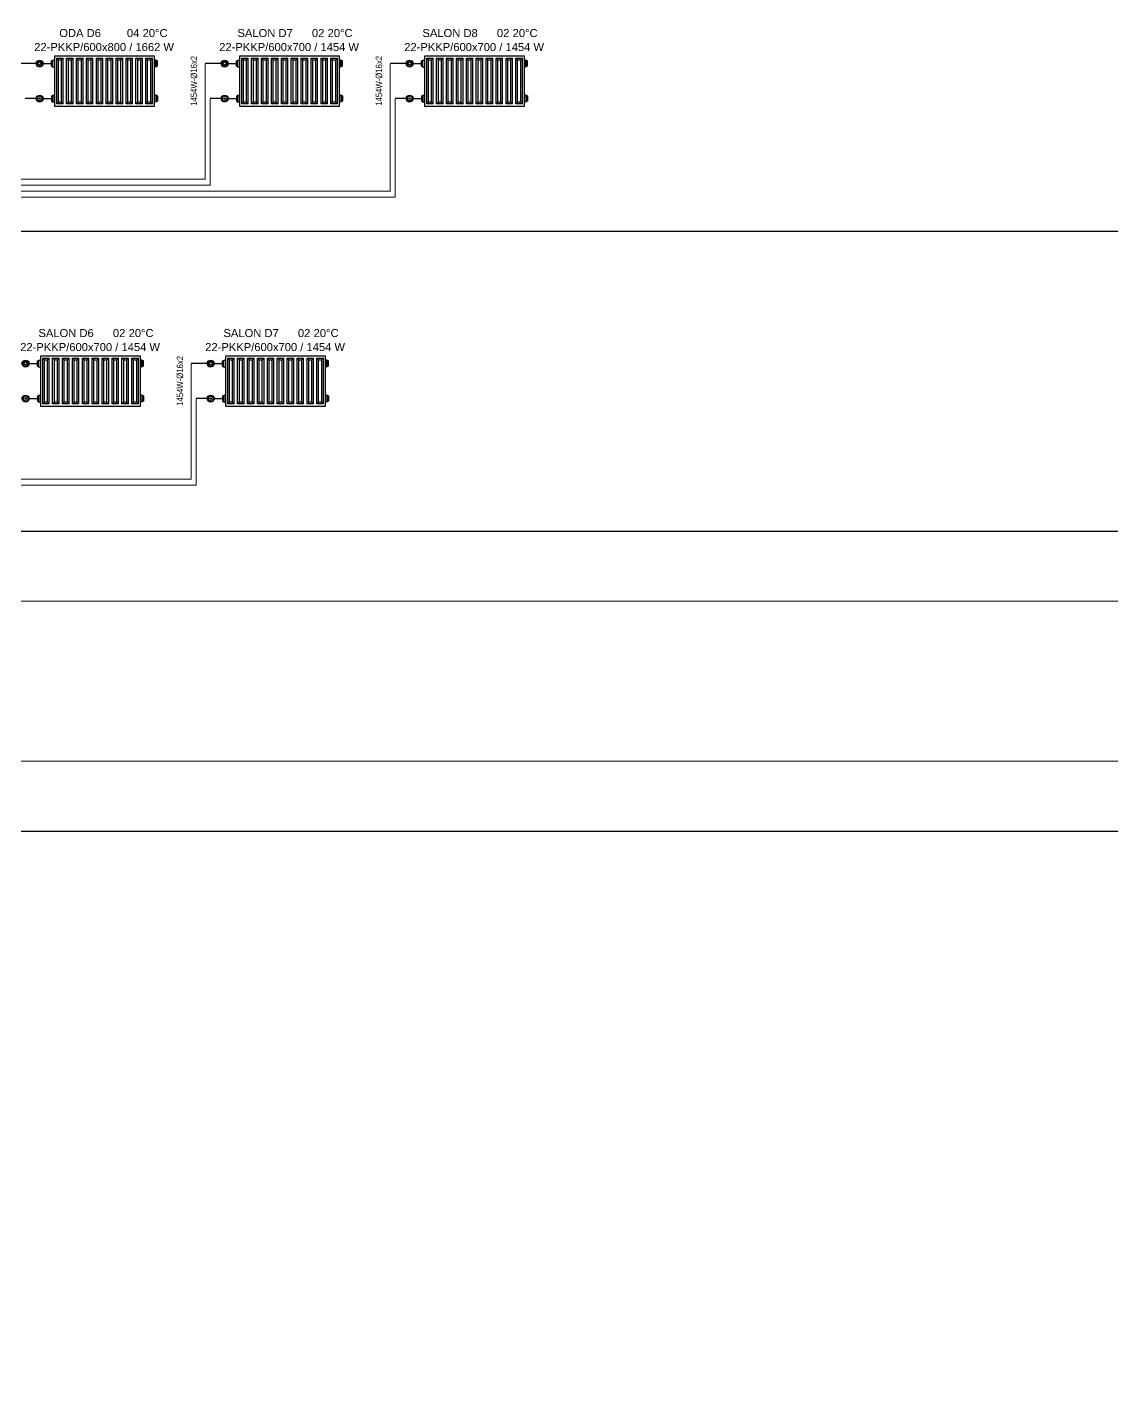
# Model space of a CAD drawing. Header units: centimetres. Extents: x -797 to 10101, y -12981 to 1521.
# Drawn here: x 3788 to 4873, y -4748 to -3396 of the extents above; entities that cross this region are included whole.
import ezdxf
from ezdxf.enums import TextEntityAlignment as Align

# ---------------------------------------------------------------- set-up
doc = ezdxf.new("R2010")
doc.units = ezdxf.units.CM
doc.linetypes.add('DASHED', pattern=[1.524, 1.27, -0.254])
doc.linetypes.add('ISITMA DONUS HATTI', pattern=[1.66, 1.57, -0.02, -0.07])
for name, color, linetype in [('MTY-ISITMA-DONUS-BORU', 30, 'ISITMA DONUS HATTI'), ('MTY-ISITMA-GIDIS-BORU', 10, 'Continuous'), ('MTY-RADYATÖR', 2, 'Continuous'), ('ROTAS-ISITMA-CAP', 41, 'Continuous'), ('ROTAS-ISITMA-DONUS', 30, 'DASHED'), ('ROTAS-ISITMA-GIDIS', 10, 'Continuous'), ('ROTAS-KAT-BANDI', 8, 'Continuous'), ('ROTAS-MASKE', 7, 'Continuous'), ('ROTAS-RADYATOR', 2, 'Continuous')]:
    doc.layers.add(name, color=color, linetype=linetype)
doc.styles.add('MTYCAPLT', font='arial.ttf', dxfattribs={"width": 0.65, "height": 1})
doc.styles.add('ROTAS', font='arial.ttf')

# ---------------------------------------------------------------- blocks, each defined once
blk = doc.blocks.new('MTY-RADYATOR KOLON')
at = {"layer": 'MTY-ISITMA-DONUS-BORU'}
for p, q in [((11, 22.5), (0, 22.5)), ((17.9, 22.5), (26.3, 22.5))]:
    blk.add_line(p, q, dxfattribs=at)
at = {"layer": 'MTY-ISITMA-GIDIS-BORU'}
for p, q in [((11, 57.5), (-5, 57.5)), ((17.9, 57.5), (26.3, 57.5))]:
    blk.add_line(p, q, dxfattribs=at)
at = {"layer": 'MTY-RADYATÖR', "color": 15}
for p, q in [((11.7, 57.5), (12.5, 57.5)), ((12.3, 58.4), (11.9, 58.5)), ((12.3, 56.6), (11.9, 56.5)), ((12.8, 59.1), (12.5, 59.4)), ((12.8, 55.9), (12.5, 55.6)), ((13.4, 60), (13.6, 59.6)), ((13.4, 55), (13.6, 55.4)), ((14.5, 60.2), (14.5, 59.4)), ((14.5, 54.8), (14.5, 55.6)), ((15.5, 60), (15.3, 59.6)), ((15.5, 55), (15.3, 55.4)), ((16.1, 59.1), (16.4, 59.4)), ((16.1, 55.9), (16.4, 55.6)), ((17.2, 57.5), (16.4, 57.5)), ((16.6, 58.4), (17, 58.5)), ((16.6, 56.6), (17, 56.5)), ((26.3, 60.2), (27.2, 60.2)), ((26.3, 58.8), (26.3, 60.2)), ((26.3, 58.8), (27.2, 58.8)), ((26.3, 56.2), (26.3, 58.8)), ((26.3, 56.2), (27.2, 56.2)), ((26.3, 54.8), (26.3, 56.2)), ((26.3, 54.8), (27.2, 54.8)), ((27.2, 60.2), (27.2, 60.7)), ((27.2, 60.7), (27.8, 60.7)), ((27.2, 58.8), (27.2, 60.2)), ((27.2, 56.2), (27.2, 58.8)), ((27.2, 54.8), (27.2, 56.2)), ((27.2, 54.3), (27.2, 54.8)), ((27.2, 54.3), (27.8, 54.3)), ((27.8, 60.9), (28.8, 61)), ((27.8, 60.7), (27.8, 60.9)), ((27.8, 54.3), (27.8, 60.7)), ((27.8, 54.1), (27.8, 54.3)), ((31.6, 17.2), (31.6, 63)), ((31.6, 63), (38.2, 63)), ((33.4, 61.3), (31.6, 63)), ((33.4, 19), (33.4, 61.3)), ((33.4, 61.3), (36.5, 61.3)), ((36.5, 61.3), (38.2, 63)), ((36.5, 19), (36.5, 61.3)), ((38.2, 17.2), (38.2, 63)), ((41.5, 17.2), (41.5, 63)), ((43.3, 61.3), (41.5, 63)), ((41.5, 63), (48.1, 63)), ((43.3, 19), (43.3, 61.3)), ((43.3, 61.3), (46.4, 61.3)), ((46.4, 61.3), (48.1, 63)), ((46.4, 19), (46.4, 61.3)), ((48.1, 17.2), (48.1, 63)), ((51.5, 17.2), (51.5, 63)), ((53.2, 61.3), (51.5, 63)), ((51.5, 63), (58, 63)), ((53.2, 19), (53.2, 61.3)), ((53.2, 61.3), (56.3, 61.3)), ((56.3, 61.3), (58, 63)), ((56.3, 19), (56.3, 61.3)), ((58, 17.2), (58, 63)), ((61.4, 17.2), (61.4, 63)), ((61.4, 63), (67.9, 63)), ((63.1, 61.3), (61.4, 63)), ((63.1, 19), (63.1, 61.3)), ((63.1, 61.3), (66.2, 61.3)), ((66.2, 61.3), (67.9, 63)), ((66.2, 19), (66.2, 61.3)), ((67.9, 17.2), (67.9, 63)), ((71.3, 17.2), (71.3, 63)), ((71.3, 63), (77.8, 63)), ((73, 61.3), (71.3, 63)), ((73, 19), (73, 61.3)), ((73, 61.3), (76.1, 61.3)), ((76.1, 61.3), (77.8, 63)), ((76.1, 19), (76.1, 61.3)), ((77.8, 17.2), (77.8, 63)), ((81.2, 17.2), (81.2, 63)), ((81.2, 63), (87.7, 63)), ((82.9, 61.3), (81.2, 63)), ((82.9, 19), (82.9, 61.3)), ((82.9, 61.3), (86, 61.3)), ((86, 61.3), (87.7, 63)), ((86, 19), (86, 61.3)), ((87.7, 17.2), (87.7, 63)), ((91.1, 17.2), (91.1, 63)), ((91.1, 63), (97.6, 63)), ((92.8, 61.3), (91.1, 63)), ((92.8, 19), (92.8, 61.3)), ((92.8, 61.3), (95.9, 61.3)), ((95.9, 61.3), (97.6, 63)), ((95.9, 19), (95.9, 61.3)), ((97.6, 17.2), (97.6, 63)), ((101, 17.2), (101, 63)), ((101, 63), (107.5, 63)), ((102.7, 61.3), (101, 63)), ((102.7, 19), (102.7, 61.3)), ((102.7, 61.3), (105.8, 61.3)), ((105.8, 61.3), (107.5, 63)), ((105.8, 19), (105.8, 61.3)), ((107.5, 17.2), (107.5, 63)), ((110.9, 17.2), (110.9, 63)), ((110.9, 63), (117.4, 63)), ((112.6, 61.3), (110.9, 63)), ((112.6, 19), (112.6, 61.3)), ((112.6, 61.3), (115.7, 61.3)), ((115.7, 61.3), (117.4, 63)), ((115.7, 19), (115.7, 61.3)), ((117.4, 17.2), (117.4, 63)), ((120.8, 17.2), (120.8, 63)), ((120.8, 63), (127.3, 63)), ((122.5, 61.3), (120.8, 63)), ((122.5, 19), (122.5, 61.3)), ((122.5, 61.3), (125.6, 61.3)), ((125.6, 61.3), (127.3, 63)), ((125.6, 19), (125.6, 61.3)), ((127.3, 17.2), (127.3, 63)), ((130.8, 60.9), (129.8, 61)), ((130.8, 60.7), (130.8, 60.9)), ((130.8, 54.3), (130.8, 60.7)), ((131.4, 60.7), (130.8, 60.7)), ((131.4, 54.3), (130.8, 54.3)), ((130.8, 54.1), (130.8, 54.3)), ((131.4, 60.2), (131.4, 60.7)), ((132.3, 60.2), (131.4, 60.2)), ((131.4, 58.8), (131.4, 60.2)), ((132.3, 58.8), (131.4, 58.8)), ((131.4, 56.2), (131.4, 58.8)), ((132.3, 56.2), (131.4, 56.2)), ((131.4, 54.8), (131.4, 56.2)), ((132.3, 54.8), (131.4, 54.8)), ((131.4, 54.3), (131.4, 54.8)), ((132.3, 58.8), (132.3, 60.2)), ((132.3, 56.2), (132.3, 58.8)), ((132.3, 54.8), (132.3, 56.2)), ((27.8, 54.1), (28.8, 54)), ((130.8, 54.1), (129.8, 54)), ((15.2, 22.5), (13.8, 22.5)), ((26.3, 25.2), (27.2, 25.2)), ((26.3, 25.2), (26.3, 23.8)), ((26.3, 23.8), (27.2, 23.8)), ((26.3, 23.8), (26.3, 21.2)), ((26.3, 21.2), (27.2, 21.2)), ((26.3, 21.2), (26.3, 19.8)), ((26.3, 19.8), (27.2, 19.8)), ((27.2, 25.7), (27.8, 25.7)), ((27.2, 25.7), (27.2, 25.2)), ((27.2, 25.2), (27.2, 23.8)), ((27.2, 23.8), (27.2, 21.2)), ((27.2, 21.2), (27.2, 19.8)), ((27.2, 19.8), (27.2, 19.3)), ((27.2, 19.3), (27.8, 19.3)), ((27.8, 25.9), (28.8, 26)), ((27.8, 25.9), (27.8, 25.7)), ((27.8, 25.7), (27.8, 19.3)), ((27.8, 19.3), (27.8, 19.1)), ((27.8, 19.1), (28.8, 19)), ((33.4, 19), (31.6, 17.2)), ((38.2, 17.2), (31.6, 17.2)), ((36.5, 19), (33.4, 19)), ((36.5, 19), (38.2, 17.2)), ((43.3, 19), (41.5, 17.2)), ((48.1, 17.2), (41.5, 17.2)), ((46.4, 19), (43.3, 19)), ((46.4, 19), (48.1, 17.2)), ((53.2, 19), (51.5, 17.2)), ((58, 17.2), (51.5, 17.2)), ((56.3, 19), (53.2, 19)), ((56.3, 19), (58, 17.2)), ((63.1, 19), (61.4, 17.2)), ((67.9, 17.2), (61.4, 17.2)), ((66.2, 19), (63.1, 19)), ((66.2, 19), (67.9, 17.2)), ((73, 19), (71.3, 17.2)), ((77.8, 17.2), (71.3, 17.2)), ((76.1, 19), (73, 19)), ((76.1, 19), (77.8, 17.2)), ((82.9, 19), (81.2, 17.2)), ((87.7, 17.2), (81.2, 17.2)), ((86, 19), (82.9, 19)), ((86, 19), (87.7, 17.2)), ((92.8, 19), (91.1, 17.2)), ((97.6, 17.2), (91.1, 17.2)), ((95.9, 19), (92.8, 19)), ((95.9, 19), (97.6, 17.2)), ((102.7, 19), (101, 17.2)), ((107.5, 17.2), (101, 17.2)), ((105.8, 19), (102.7, 19)), ((105.8, 19), (107.5, 17.2)), ((112.6, 19), (110.9, 17.2)), ((117.4, 17.2), (110.9, 17.2)), ((115.7, 19), (112.6, 19)), ((115.7, 19), (117.4, 17.2)), ((122.5, 19), (120.8, 17.2)), ((127.3, 17.2), (120.8, 17.2)), ((125.6, 19), (122.5, 19)), ((125.6, 19), (127.3, 17.2)), ((130.8, 25.9), (129.8, 26)), ((130.8, 19.1), (129.8, 19)), ((130.8, 25.9), (130.8, 25.7)), ((130.8, 25.7), (130.8, 19.3)), ((131.4, 25.7), (130.8, 25.7)), ((130.8, 19.3), (130.8, 19.1)), ((131.4, 19.3), (130.8, 19.3)), ((131.4, 25.7), (131.4, 25.2)), ((132.3, 25.2), (131.4, 25.2)), ((131.4, 25.2), (131.4, 23.8)), ((132.3, 23.8), (131.4, 23.8)), ((131.4, 23.8), (131.4, 21.2)), ((132.3, 21.2), (131.4, 21.2)), ((131.4, 21.2), (131.4, 19.8)), ((132.3, 19.8), (131.4, 19.8)), ((131.4, 19.8), (131.4, 19.3)), ((132.3, 25.2), (132.3, 23.8)), ((132.3, 23.8), (132.3, 21.2)), ((132.3, 21.2), (132.3, 19.8))]:
    blk.add_line(p, q, dxfattribs=at)
blk.add_lwpolyline([(129.3, 65), (29.3, 65), (29.3, 15), (129.3, 15)], close=True, dxfattribs=at)
for centre, radius in [((14.5, 57.5), 3.45), ((14.5, 57.5), 2.72), ((14.5, 57.5), 1.41), ((14.5, 22.5), 3.45), ((14.5, 22.5), 0.697)]:
    blk.add_circle(centre, radius, dxfattribs=at)
for centre, radius, start, end in [((28.7, 61.6), 0.575, 274, 350), ((129.8, 61.6), 0.575, 190, 266), ((28.7, 53.4), 0.575, 10, 86), ((129.8, 53.4), 0.575, 94, 170), ((12.6, 23.9), 0.622, 108, 180), ((10.3, 22.5), 2.15, 320.2532, 39.7468), ((12.6, 21.1), 0.622, 180, 252), ((12.5, 28.5), 4.01, 267.9571, 308.0429), ((13.1, 18.2), 2.44, 37.6114, 106.3886), ((15.2, 24.7), 0.622, 36, 108), ((15.2, 20.3), 0.622, 252, 324), ((18.5, 25.4), 2.8, 186.5365, 245.4635), ((18.3, 19.7), 2.6, 112.1116, 175.8884), ((16.8, 22.5), 0.622, 324, 36), ((28.7, 26.6), 0.575, 274, 350), ((28.7, 18.4), 0.575, 10, 86), ((129.8, 26.6), 0.575, 190, 266), ((129.8, 18.4), 0.575, 94, 170)]:
    blk.add_arc(centre, radius, start, end, dxfattribs=at)
at = {"layer": 'MTY-RADYATÖR', "color": 2, "style": 'MTYCAPLT', "width": 0.65}
for tag, p, height in [('MAHAL_001', (63.5, 86), 10), ('RAD_001', (69.6, 72.5), 10), ('NO_001', (33.9, 42.2), 15), ('DERECE_001', (86.3, 32.4), 10)]:
    blk.add_attdef(tag, p, '', height=height, dxfattribs=at)

msp = doc.modelspace()

# ---------------------------------------------------------------- linework, layer by layer
at = {"layer": 'ROTAS-ISITMA-DONUS', "ltscale": 12, "const_width": 1}
for points in [[(2664, -3465), (2664, -3566), (4156, -3566), (4156, -3467.5)], [(2678, -3465), (2678, -3554), (3971, -3554), (3971, -3467.5)], [(2664, -3765), (2664, -3854), (3957, -3854), (3957, -3767.5)], [(4886, -4130), (1880, -4130), (1880, -4747.3), (1820, -4747.3)]]:
    msp.add_lwpolyline(points, dxfattribs=at)
at = {"layer": 'ROTAS-ISITMA-GIDIS', "const_width": 1}
for points in [[(2670, -3465), (2670, -3560), (4151, -3560), (4151, -3432.5)], [(2684, -3465), (2684, -3548), (3966, -3548), (3966, -3432.5)], [(2670, -3765), (2670, -3848), (3952, -3848), (3952, -3732.5)], [(1820, -3970), (4900, -3970)]]:
    msp.add_lwpolyline(points, dxfattribs=at)
at = {"layer": 'ROTAS-KAT-BANDI'}
for points in [[(2000, -3600), (7400, -3600)], [(2000, -3900), (7400, -3900)], [(2000, -4200), (7400, -4200)]]:
    msp.add_lwpolyline(points, dxfattribs=at)

# ---------------------------------------------------------------- wipeouts: each hides what was drawn before it
for points in [[(3803.4, -3422), (3922.6, -3422), (3922.6, -3410), (3803.4, -3410)], [(3988.4, -3422), (4107.6, -3422), (4107.6, -3410), (3988.4, -3410)], [(4173.4, -3422), (4292.6, -3422), (4292.6, -3410), (4173.4, -3410)], [(3789.4, -3722), (3908.6, -3722), (3908.6, -3710), (3789.4, -3710)], [(3974.4, -3722), (4093.6, -3722), (4093.6, -3710), (3974.4, -3710)]]:
    msp.add_wipeout(points).dxf.layer = 'ROTAS-MASKE'

# ---------------------------------------------------------------- next in the draw order: wipeouts: each hides what was drawn before it
for points in [[(3822.6, -3408), (3855.4, -3408), (3855.4, -3396), (3822.6, -3396)], [(3885.2, -3408), (3898.8, -3408), (3898.8, -3396), (3885.2, -3396)], [(4002.8, -3408), (4045.2, -3408), (4045.2, -3396), (4002.8, -3396)], [(4070.2, -3408), (4083.8, -3408), (4083.8, -3396), (4070.2, -3396)], [(4187.8, -3408), (4230.2, -3408), (4230.2, -3396), (4187.8, -3396)], [(4255.2, -3408), (4268.8, -3408), (4268.8, -3396), (4255.2, -3396)], [(3803.8, -3708), (3846.2, -3708), (3846.2, -3696), (3803.8, -3696)], [(3871.2, -3708), (3884.8, -3708), (3884.8, -3696), (3871.2, -3696)], [(3988.8, -3708), (4031.2, -3708), (4031.2, -3696), (3988.8, -3696)], [(4056.2, -3708), (4069.8, -3708), (4069.8, -3696), (4056.2, -3696)]]:
    msp.add_wipeout(points).dxf.layer = 'ROTAS-MASKE'

# ---------------------------------------------------------------- next in the draw order: wipeouts: each hides what was drawn before it
for points in [[(3902.4, -3408), (3925.6, -3408), (3925.6, -3396), (3902.4, -3396)], [(4087.4, -3408), (4110.6, -3408), (4110.6, -3396), (4087.4, -3396)], [(4272.4, -3408), (4295.6, -3408), (4295.6, -3396), (4272.4, -3396)], [(3888.4, -3708), (3911.6, -3708), (3911.6, -3696), (3888.4, -3696)], [(4073.4, -3708), (4096.6, -3708), (4096.6, -3696), (4073.4, -3696)]]:
    msp.add_wipeout(points).dxf.layer = 'ROTAS-MASKE'

# ---------------------------------------------------------------- next in the draw order: block references
at = {"layer": 'ROTAS-RADYATOR'}
ref = msp.add_blockref('MTY-RADYATOR KOLON', (3786, -3490), dxfattribs=at)
ref.add_attrib('RAD_001', '22-PKKP/600x800 / 1662 W', dxfattribs={"layer": 'MTY-RADYATÖR', "color": 2, "height": 8, "style": 'MTYCAPLT'}).set_placement((3865, -3416), align=Align.MIDDLE_CENTER)
ref.add_attrib('NO_001', '04', dxfattribs={"layer": 'MTY-RADYATÖR', "color": 2, "height": 8, "style": 'MTYCAPLT'}).set_placement((3894, -3402), align=Align.MIDDLE_CENTER)
ref.add_attrib('DERECE_001', '20°C', dxfattribs={"layer": 'MTY-RADYATÖR', "color": 2, "height": 8, "style": 'MTYCAPLT'}).set_placement((3916, -3402), align=Align.MIDDLE_CENTER)
ref.add_attrib('MAHAL_001', 'ODA D6', dxfattribs={"layer": 'MTY-RADYATÖR', "color": 2, "height": 8, "style": 'MTYCAPLT'}).set_placement((3841, -3402), align=Align.MIDDLE_CENTER)
ref = msp.add_blockref('MTY-RADYATOR KOLON', (3971, -3490), dxfattribs=at)
ref.add_attrib('RAD_001', '22-PKKP/600x700 / 1454 W', dxfattribs={"layer": 'MTY-RADYATÖR', "color": 2, "height": 8, "style": 'MTYCAPLT'}).set_placement((4050, -3416), align=Align.MIDDLE_CENTER)
ref.add_attrib('NO_001', '02', dxfattribs={"layer": 'MTY-RADYATÖR', "color": 2, "height": 8, "style": 'MTYCAPLT'}).set_placement((4079, -3402), align=Align.MIDDLE_CENTER)
ref.add_attrib('DERECE_001', '20°C', dxfattribs={"layer": 'MTY-RADYATÖR', "color": 2, "height": 8, "style": 'MTYCAPLT'}).set_placement((4101, -3402), align=Align.MIDDLE_CENTER)
ref.add_attrib('MAHAL_001', 'SALON D7', dxfattribs={"layer": 'MTY-RADYATÖR', "color": 2, "height": 8, "style": 'MTYCAPLT'}).set_placement((4026, -3402), align=Align.MIDDLE_CENTER)
ref = msp.add_blockref('MTY-RADYATOR KOLON', (4156, -3490), dxfattribs=at)
ref.add_attrib('RAD_001', '22-PKKP/600x700 / 1454 W', dxfattribs={"layer": 'MTY-RADYATÖR', "color": 2, "height": 8, "style": 'MTYCAPLT'}).set_placement((4235, -3416), align=Align.MIDDLE_CENTER)
ref.add_attrib('NO_001', '02', dxfattribs={"layer": 'MTY-RADYATÖR', "color": 2, "height": 8, "style": 'MTYCAPLT'}).set_placement((4264, -3402), align=Align.MIDDLE_CENTER)
ref.add_attrib('DERECE_001', '20°C', dxfattribs={"layer": 'MTY-RADYATÖR', "color": 2, "height": 8, "style": 'MTYCAPLT'}).set_placement((4286, -3402), align=Align.MIDDLE_CENTER)
ref.add_attrib('MAHAL_001', 'SALON D8', dxfattribs={"layer": 'MTY-RADYATÖR', "color": 2, "height": 8, "style": 'MTYCAPLT'}).set_placement((4211, -3402), align=Align.MIDDLE_CENTER)
ref = msp.add_blockref('MTY-RADYATOR KOLON', (3772, -3790), dxfattribs=at)
ref.add_attrib('RAD_001', '22-PKKP/600x700 / 1454 W', dxfattribs={"layer": 'MTY-RADYATÖR', "color": 2, "height": 8, "style": 'MTYCAPLT'}).set_placement((3851, -3716), align=Align.MIDDLE_CENTER)
ref.add_attrib('NO_001', '02', dxfattribs={"layer": 'MTY-RADYATÖR', "color": 2, "height": 8, "style": 'MTYCAPLT'}).set_placement((3880, -3702), align=Align.MIDDLE_CENTER)
ref.add_attrib('DERECE_001', '20°C', dxfattribs={"layer": 'MTY-RADYATÖR', "color": 2, "height": 8, "style": 'MTYCAPLT'}).set_placement((3902, -3702), align=Align.MIDDLE_CENTER)
ref.add_attrib('MAHAL_001', 'SALON D6', dxfattribs={"layer": 'MTY-RADYATÖR', "color": 2, "height": 8, "style": 'MTYCAPLT'}).set_placement((3827, -3702), align=Align.MIDDLE_CENTER)
ref = msp.add_blockref('MTY-RADYATOR KOLON', (3957, -3790), dxfattribs=at)
ref.add_attrib('RAD_001', '22-PKKP/600x700 / 1454 W', dxfattribs={"layer": 'MTY-RADYATÖR', "color": 2, "height": 8, "style": 'MTYCAPLT'}).set_placement((4036, -3716), align=Align.MIDDLE_CENTER)
ref.add_attrib('NO_001', '02', dxfattribs={"layer": 'MTY-RADYATÖR', "color": 2, "height": 8, "style": 'MTYCAPLT'}).set_placement((4065, -3702), align=Align.MIDDLE_CENTER)
ref.add_attrib('DERECE_001', '20°C', dxfattribs={"layer": 'MTY-RADYATÖR', "color": 2, "height": 8, "style": 'MTYCAPLT'}).set_placement((4087, -3702), align=Align.MIDDLE_CENTER)
ref.add_attrib('MAHAL_001', 'SALON D7', dxfattribs={"layer": 'MTY-RADYATÖR', "color": 2, "height": 8, "style": 'MTYCAPLT'}).set_placement((4012, -3702), align=Align.MIDDLE_CENTER)

# ---------------------------------------------------------------- next in the draw order: wipeouts: each hides what was drawn before it
for points in [[(3961.6, -3471.2), (3961.6, -3431.5), (3951.9, -3431.5), (3951.9, -3471.2)], [(4146.6, -3471.2), (4146.6, -3431.5), (4136.9, -3431.5), (4136.9, -3471.2)], [(3947.6, -3771.2), (3947.6, -3731.5), (3937.9, -3731.5), (3937.9, -3771.2)]]:
    msp.add_wipeout(points).dxf.layer = 'ROTAS-MASKE'

# ---------------------------------------------------------------- next in the draw order: texts
at = {"layer": 'ROTAS-ISITMA-CAP', "style": 'ROTAS', "width": 0.85}
for p in [(3960, -3449.8), (4145, -3449.8), (3946, -3749.8)]:
    msp.add_text('1454W-Ø16x2', height=6.5, rotation=90, dxfattribs=at).set_placement(p, align=Align.BOTTOM_CENTER)

doc.saveas('drawing.dxf')
